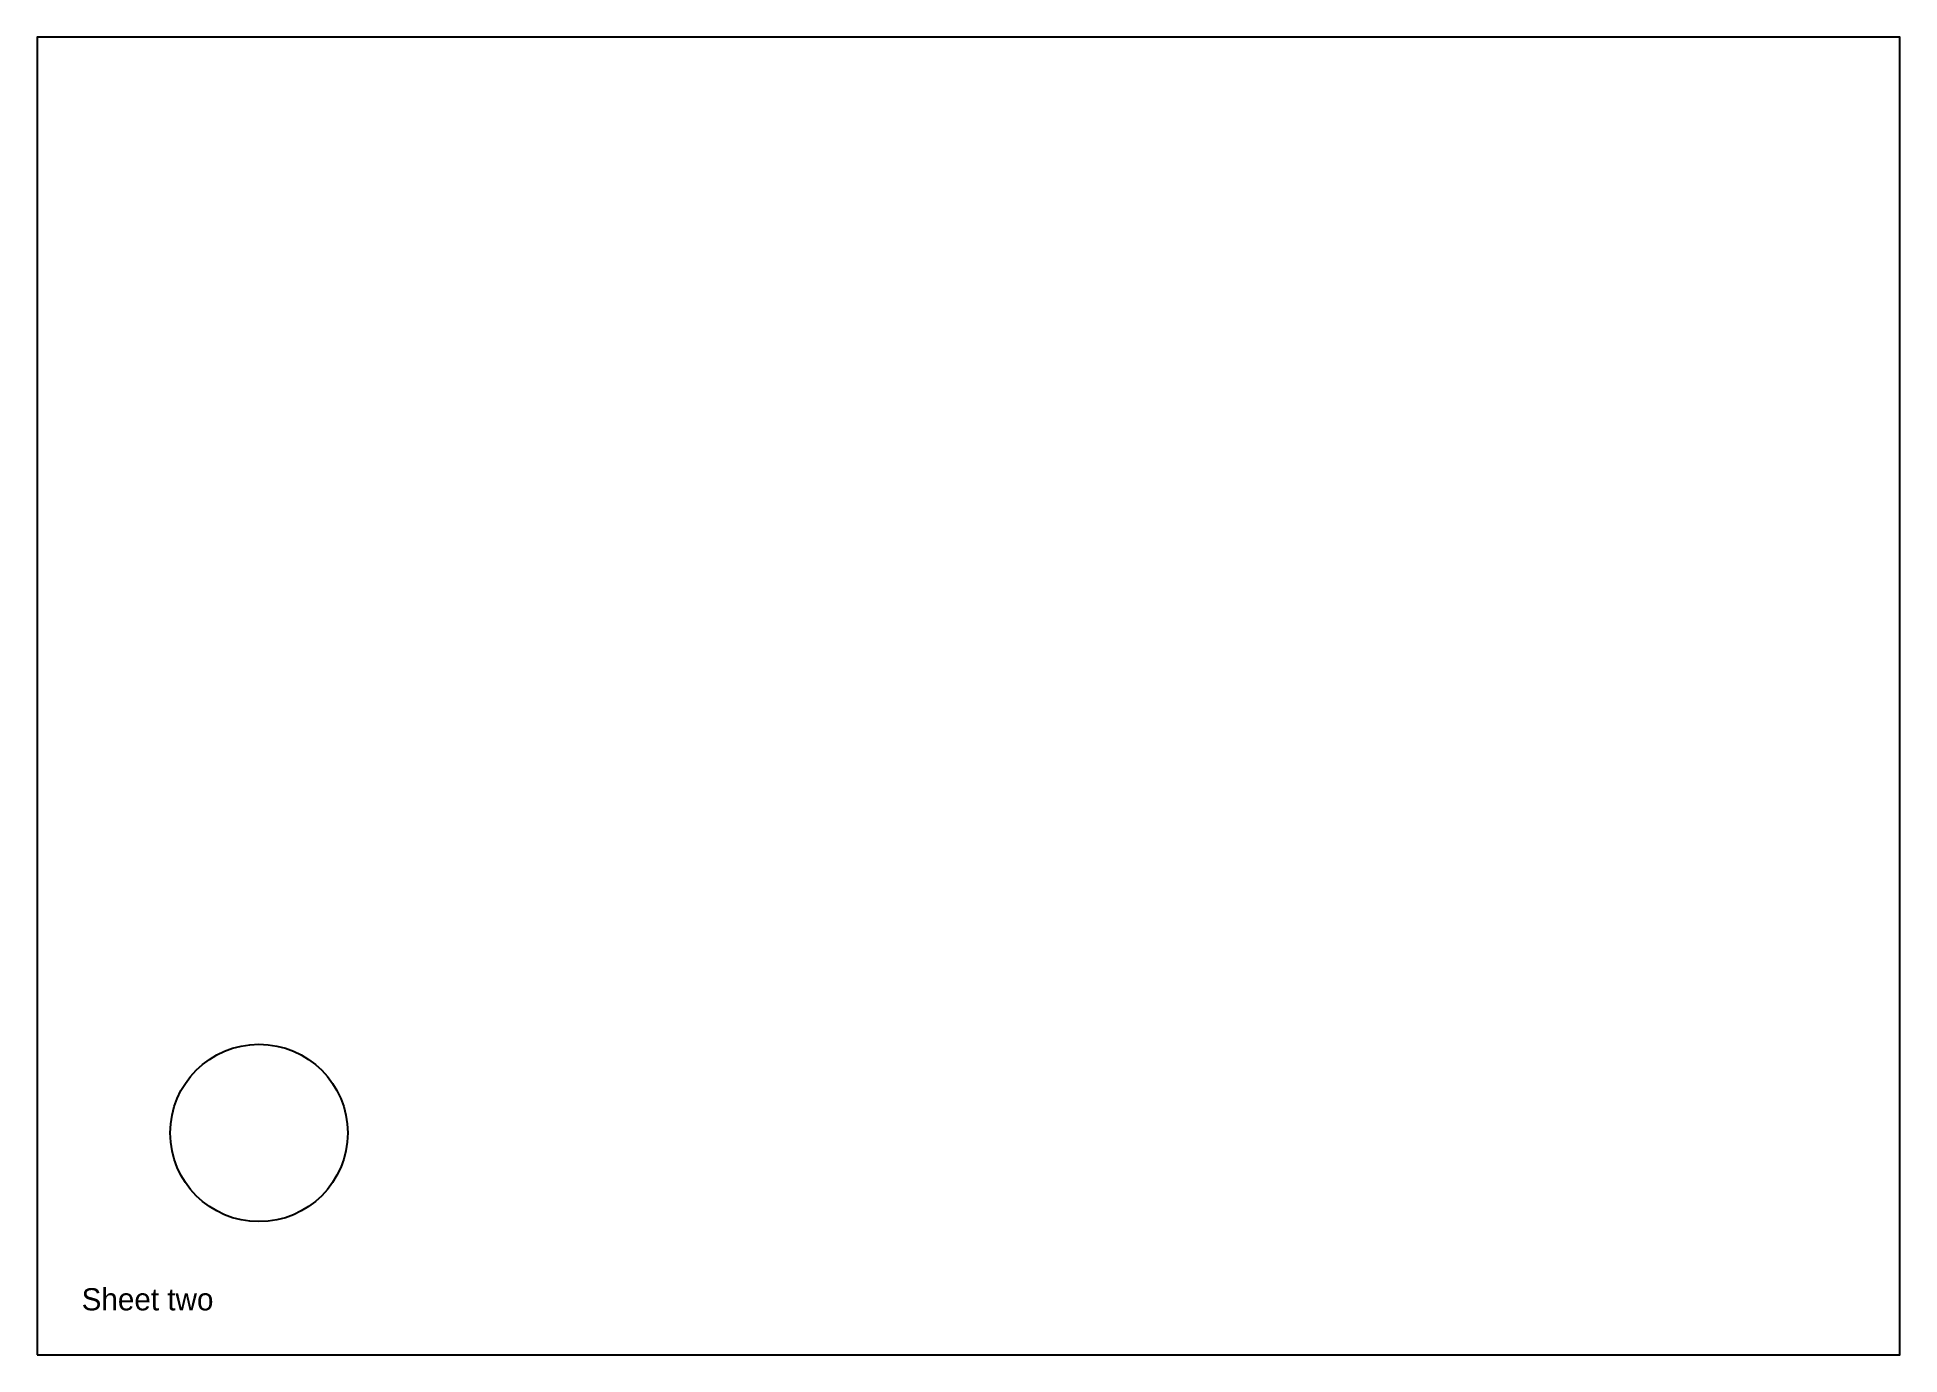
# Paper-space layout 'Sheet2' of a CAD drawing. Header units: millimetres. Extents: x 0 to 420, y 0 to 297.
import ezdxf

# ---------------------------------------------------------------- set-up
doc = ezdxf.new("R2010")
doc.units = ezdxf.units.MM

psp = doc.layouts.new('Sheet2')

# ---------------------------------------------------------------- linework, layer by layer
psp.add_lwpolyline([(0, 0), (420, 0), (420, 297), (0, 297)], close=True)
psp.add_circle((50, 50), 20)

# ---------------------------------------------------------------- texts
psp.add_text('Sheet two', height=5).set_placement((10, 10))

doc.saveas('drawing.dxf')
